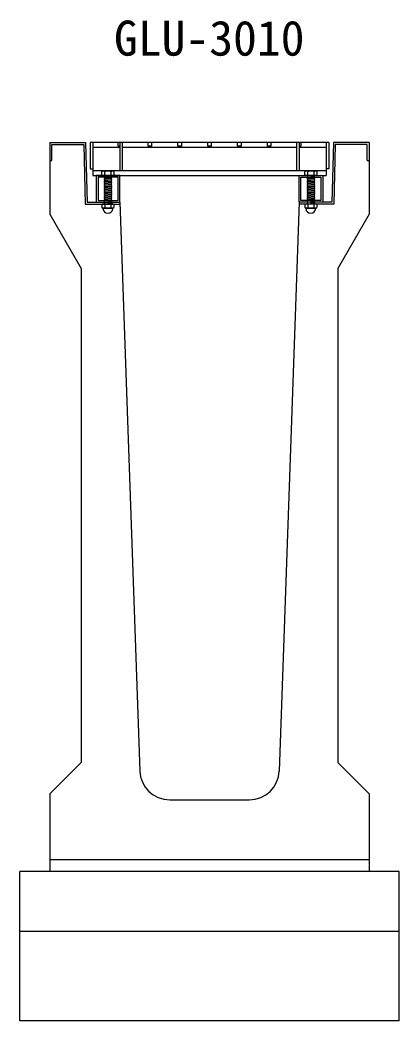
# Model space of a CAD drawing. Units: millimetres, scale not verified. Extents: x -25200 to 25200, y -8910 to 8910.
# Drawn here: x -12841 to -12206, y -1873 to -198 of the extents above; entities that cross this region are included whole.
import ezdxf
from ezdxf.enums import TextEntityAlignment as Align

# ---------------------------------------------------------------- set-up
doc = ezdxf.new("R2010")
doc.units = ezdxf.units.MM
doc.header["$LTSCALE"] = 30
doc.linetypes.add('DOTTED', pattern=[1.75, 0.25, -1.5])
for name, color, linetype, lineweight in [('0-2_HATCH', 6, 'Continuous', 25), ('0-5_OUTLINE', 3, 'Continuous', 25), ('0-7_TXT', 7, 'Continuous', 25)]:
    doc.layers.add(name, color=color, linetype=linetype, lineweight=lineweight)
doc.styles.add('ＭＳ ゴシック', font='')
doc.styles.get('ＭＳ ゴシック').set_extended_font_data('MS Gothic')

msp = doc.modelspace()

# ---------------------------------------------------------------- linework, layer by layer
at = {"layer": '0-2_HATCH'}
for p, q in [((-12734.05, -406), (-12731.55, -506)), ((-12323.43, -402.8), (-12723.43, -402.8)), ((-12718.93, -402.8), (-12718.93, -457.8)), ((-12718.93, -410.8), (-12673.93, -410.8)), ((-12673.93, -402.8), (-12673.93, -449.8)), ((-12669.43, -449.8), (-12669.43, -402.8)), ((-12669.43, -410.8), (-12377.43, -410.8)), ((-12377.43, -402.8), (-12377.43, -449.8)), ((-12372.93, -402.8), (-12372.93, -449.8)), ((-12372.93, -410.8), (-12327.93, -410.8)), ((-12327.93, -402.8), (-12327.93, -457.8)), ((-12312.81, -406), (-12315.31, -506)), ((-12259.13, -406), (-12312.81, -406)), ((-12259.13, -432.8), (-12259.13, -406)), ((-12790.93, -432.8), (-12787.73, -432.8)), ((-12259.13, -432.8), (-12255.93, -432.8)), ((-12718.93, -449.8), (-12327.93, -449.8)), ((-12701.93, -450.3), (-12703.93, -451.8)), ((-12703.93, -457.8), (-12703.93, -451.8)), ((-12703.6, -451.52), (-12701.93, -450.3)), ((-12684.93, -450.3), (-12701.93, -450.3)), ((-12698.93, -457.8), (-12698.93, -451.8)), ((-12687.93, -457.8), (-12687.93, -451.8)), ((-12683.25, -451.52), (-12684.93, -450.3)), ((-12682.93, -457.8), (-12682.93, -451.8)), ((-12361.93, -450.3), (-12363.93, -451.8)), ((-12363.93, -457.8), (-12363.93, -451.8)), ((-12363.6, -451.52), (-12361.93, -450.3)), ((-12344.93, -450.3), (-12361.93, -450.3)), ((-12358.93, -457.8), (-12358.93, -451.8)), ((-12347.93, -457.8), (-12347.93, -451.8)), ((-12343.25, -451.52), (-12344.93, -450.3)), ((-12342.93, -457.8), (-12342.93, -451.8)), ((-12718.93, -457.8), (-12327.93, -457.8)), ((-12682.93, -457.8), (-12703.93, -457.8)), ((-12699.93, -457.8), (-12686.93, -457.8)), ((-12699.93, -458.8), (-12698.93, -457.8)), ((-12698.93, -459.8), (-12699.93, -458.8)), ((-12699.93, -460.8), (-12698.93, -459.8)), ((-12698.93, -461.8), (-12699.93, -460.8)), ((-12699.93, -462.8), (-12698.93, -461.8)), ((-12686.93, -461.8), (-12699.93, -462.8)), ((-12698.93, -463.8), (-12699.93, -462.8)), ((-12699.93, -464.8), (-12698.93, -463.8)), ((-12686.93, -463.8), (-12699.93, -464.8)), ((-12698.93, -465.8), (-12699.93, -464.8)), ((-12699.93, -466.8), (-12698.93, -465.8)), ((-12686.93, -465.8), (-12699.93, -466.8)), ((-12698.93, -467.8), (-12699.93, -466.8)), ((-12699.93, -468.8), (-12698.93, -467.8)), ((-12686.93, -467.8), (-12699.93, -468.8)), ((-12698.93, -469.8), (-12699.93, -468.8)), ((-12687.93, -458.8), (-12686.93, -457.8)), ((-12686.93, -459.8), (-12687.93, -458.8)), ((-12687.93, -462.8), (-12686.93, -461.8)), ((-12686.93, -463.8), (-12687.93, -462.8)), ((-12687.93, -464.8), (-12686.93, -463.8)), ((-12686.93, -465.8), (-12687.93, -464.8)), ((-12687.93, -466.8), (-12686.93, -465.8)), ((-12686.93, -467.8), (-12687.93, -466.8)), ((-12342.93, -457.8), (-12363.93, -457.8)), ((-12359.93, -457.8), (-12346.93, -457.8)), ((-12359.93, -458.8), (-12358.93, -457.8)), ((-12358.93, -459.8), (-12359.93, -458.8)), ((-12359.93, -460.8), (-12358.93, -459.8)), ((-12358.93, -461.8), (-12359.93, -460.8)), ((-12359.93, -462.8), (-12358.93, -461.8)), ((-12346.93, -461.8), (-12359.93, -462.8)), ((-12358.93, -463.8), (-12359.93, -462.8)), ((-12359.93, -464.8), (-12358.93, -463.8)), ((-12346.93, -463.8), (-12359.93, -464.8)), ((-12358.93, -465.8), (-12359.93, -464.8)), ((-12359.93, -466.8), (-12358.93, -465.8)), ((-12346.93, -465.8), (-12359.93, -466.8)), ((-12358.93, -467.8), (-12359.93, -466.8)), ((-12359.93, -468.8), (-12358.93, -467.8)), ((-12346.93, -467.8), (-12359.93, -468.8)), ((-12358.93, -469.8), (-12359.93, -468.8)), ((-12347.93, -458.8), (-12346.93, -457.8)), ((-12346.93, -459.8), (-12347.93, -458.8)), ((-12347.93, -462.8), (-12346.93, -461.8)), ((-12346.93, -463.8), (-12347.93, -462.8)), ((-12347.93, -464.8), (-12346.93, -463.8)), ((-12346.93, -465.8), (-12347.93, -464.8)), ((-12347.93, -466.8), (-12346.93, -465.8)), ((-12346.93, -467.8), (-12347.93, -466.8)), ((-12686.93, -469.8), (-12699.93, -470.8)), ((-12699.93, -470.8), (-12698.93, -469.8)), ((-12686.93, -471.8), (-12699.93, -472.8)), ((-12698.93, -473.8), (-12699.93, -472.8)), ((-12686.93, -473.8), (-12699.93, -474.8)), ((-12699.93, -474.8), (-12698.93, -473.8)), ((-12698.93, -475.8), (-12699.93, -474.8)), ((-12686.93, -475.8), (-12699.93, -476.8)), ((-12699.93, -476.8), (-12698.93, -475.8)), ((-12698.93, -477.8), (-12699.93, -476.8)), ((-12686.93, -477.8), (-12699.93, -478.8)), ((-12699.93, -478.8), (-12698.93, -477.8)), ((-12698.93, -479.8), (-12699.93, -478.8)), ((-12686.93, -479.8), (-12699.93, -480.8)), ((-12699.93, -480.8), (-12698.93, -479.8)), ((-12698.93, -481.8), (-12699.93, -480.8)), ((-12686.93, -481.8), (-12699.93, -482.8)), ((-12699.93, -482.8), (-12698.93, -481.8)), ((-12698.93, -483.8), (-12699.93, -482.8)), ((-12686.93, -483.8), (-12699.93, -484.8)), ((-12699.93, -484.8), (-12698.93, -483.8)), ((-12698.93, -485.8), (-12699.93, -484.8)), ((-12687.93, -470.8), (-12686.93, -469.8)), ((-12686.93, -471.8), (-12687.93, -470.8)), ((-12687.93, -472.8), (-12686.93, -471.8)), ((-12686.93, -473.8), (-12687.93, -472.8)), ((-12687.93, -474.8), (-12686.93, -473.8)), ((-12687.93, -474.8), (-12686.93, -475.8)), ((-12687.93, -476.8), (-12686.93, -475.8)), ((-12687.93, -476.8), (-12686.93, -477.8)), ((-12687.93, -478.8), (-12686.93, -477.8)), ((-12687.93, -478.8), (-12686.93, -479.8)), ((-12687.93, -480.8), (-12686.93, -479.8)), ((-12687.93, -480.8), (-12686.93, -481.8)), ((-12687.93, -482.8), (-12686.93, -481.8)), ((-12687.93, -482.8), (-12686.93, -483.8)), ((-12687.93, -484.8), (-12686.93, -483.8)), ((-12687.93, -484.8), (-12686.93, -485.8)), ((-12346.93, -469.8), (-12359.93, -470.8)), ((-12359.93, -470.8), (-12358.93, -469.8)), ((-12346.93, -471.8), (-12359.93, -472.8)), ((-12358.93, -473.8), (-12359.93, -472.8)), ((-12346.93, -473.8), (-12359.93, -474.8)), ((-12359.93, -474.8), (-12358.93, -473.8)), ((-12358.93, -475.8), (-12359.93, -474.8)), ((-12346.93, -475.8), (-12359.93, -476.8)), ((-12359.93, -476.8), (-12358.93, -475.8)), ((-12358.93, -477.8), (-12359.93, -476.8)), ((-12346.93, -477.8), (-12359.93, -478.8)), ((-12359.93, -478.8), (-12358.93, -477.8)), ((-12358.93, -479.8), (-12359.93, -478.8)), ((-12346.93, -479.8), (-12359.93, -480.8)), ((-12359.93, -480.8), (-12358.93, -479.8)), ((-12358.93, -481.8), (-12359.93, -480.8)), ((-12346.93, -481.8), (-12359.93, -482.8)), ((-12359.93, -482.8), (-12358.93, -481.8)), ((-12358.93, -483.8), (-12359.93, -482.8)), ((-12346.93, -483.8), (-12359.93, -484.8)), ((-12359.93, -484.8), (-12358.93, -483.8)), ((-12358.93, -485.8), (-12359.93, -484.8)), ((-12347.93, -470.8), (-12346.93, -469.8)), ((-12346.93, -471.8), (-12347.93, -470.8)), ((-12347.93, -472.8), (-12346.93, -471.8)), ((-12346.93, -473.8), (-12347.93, -472.8)), ((-12347.93, -474.8), (-12346.93, -473.8)), ((-12347.93, -474.8), (-12346.93, -475.8)), ((-12347.93, -476.8), (-12346.93, -475.8)), ((-12347.93, -476.8), (-12346.93, -477.8)), ((-12347.93, -478.8), (-12346.93, -477.8)), ((-12347.93, -478.8), (-12346.93, -479.8)), ((-12347.93, -480.8), (-12346.93, -479.8)), ((-12347.93, -480.8), (-12346.93, -481.8)), ((-12347.93, -482.8), (-12346.93, -481.8)), ((-12347.93, -482.8), (-12346.93, -483.8)), ((-12347.93, -484.8), (-12346.93, -483.8)), ((-12347.93, -484.8), (-12346.93, -485.8)), ((-12686.93, -485.8), (-12699.93, -486.8)), ((-12699.93, -486.8), (-12698.93, -485.8)), ((-12698.93, -487.8), (-12699.93, -486.8)), ((-12686.93, -487.8), (-12699.93, -488.8)), ((-12699.93, -488.8), (-12698.93, -487.8)), ((-12698.93, -489.8), (-12699.93, -488.8)), ((-12686.93, -489.8), (-12699.93, -490.8)), ((-12699.93, -490.8), (-12698.93, -489.8)), ((-12698.93, -491.8), (-12699.93, -490.8)), ((-12686.93, -491.8), (-12699.93, -492.8)), ((-12699.93, -492.8), (-12698.93, -491.8)), ((-12698.93, -493.8), (-12699.93, -492.8)), ((-12686.93, -493.8), (-12699.93, -494.8)), ((-12699.93, -494.8), (-12698.93, -493.8)), ((-12698.93, -495.8), (-12699.93, -494.8)), ((-12686.93, -495.8), (-12699.93, -496.8)), ((-12699.93, -496.8), (-12698.93, -495.8)), ((-12698.93, -497.8), (-12699.93, -496.8)), ((-12686.93, -497.8), (-12699.93, -498.8)), ((-12699.93, -498.8), (-12698.93, -497.8)), ((-12698.93, -499.8), (-12699.93, -498.8)), ((-12699.93, -500.8), (-12698.93, -499.8)), ((-12698.93, -501.8), (-12699.93, -500.8)), ((-12699.93, -502.8), (-12698.93, -501.8)), ((-12687.93, -486.8), (-12686.93, -485.8)), ((-12687.93, -486.8), (-12686.93, -487.8)), ((-12687.93, -488.8), (-12686.93, -487.8)), ((-12687.93, -488.8), (-12686.93, -489.8)), ((-12687.93, -490.8), (-12686.93, -489.8)), ((-12687.93, -490.8), (-12686.93, -491.8)), ((-12687.93, -492.8), (-12686.93, -491.8)), ((-12687.93, -492.8), (-12686.93, -493.8)), ((-12687.93, -494.8), (-12686.93, -493.8)), ((-12687.93, -494.8), (-12686.93, -495.8)), ((-12687.93, -496.8), (-12686.93, -495.8)), ((-12687.93, -496.8), (-12686.93, -497.8)), ((-12687.93, -498.8), (-12686.93, -497.8)), ((-12687.93, -498.8), (-12686.93, -499.8)), ((-12687.93, -500.8), (-12686.93, -499.8)), ((-12687.93, -500.8), (-12686.93, -501.8)), ((-12687.93, -502.8), (-12686.93, -501.8)), ((-12346.93, -485.8), (-12359.93, -486.8)), ((-12359.93, -486.8), (-12358.93, -485.8)), ((-12358.93, -487.8), (-12359.93, -486.8)), ((-12346.93, -487.8), (-12359.93, -488.8)), ((-12359.93, -488.8), (-12358.93, -487.8)), ((-12358.93, -489.8), (-12359.93, -488.8)), ((-12346.93, -489.8), (-12359.93, -490.8)), ((-12359.93, -490.8), (-12358.93, -489.8)), ((-12358.93, -491.8), (-12359.93, -490.8)), ((-12346.93, -491.8), (-12359.93, -492.8)), ((-12359.93, -492.8), (-12358.93, -491.8)), ((-12358.93, -493.8), (-12359.93, -492.8)), ((-12346.93, -493.8), (-12359.93, -494.8)), ((-12359.93, -494.8), (-12358.93, -493.8)), ((-12358.93, -495.8), (-12359.93, -494.8)), ((-12346.93, -495.8), (-12359.93, -496.8)), ((-12359.93, -496.8), (-12358.93, -495.8)), ((-12358.93, -497.8), (-12359.93, -496.8)), ((-12346.93, -497.8), (-12359.93, -498.8)), ((-12359.93, -498.8), (-12358.93, -497.8)), ((-12358.93, -499.8), (-12359.93, -498.8)), ((-12359.93, -500.8), (-12358.93, -499.8)), ((-12358.93, -501.8), (-12359.93, -500.8)), ((-12359.93, -502.8), (-12358.93, -501.8)), ((-12347.93, -486.8), (-12346.93, -485.8)), ((-12347.93, -486.8), (-12346.93, -487.8)), ((-12347.93, -488.8), (-12346.93, -487.8)), ((-12347.93, -488.8), (-12346.93, -489.8)), ((-12347.93, -490.8), (-12346.93, -489.8)), ((-12347.93, -490.8), (-12346.93, -491.8)), ((-12347.93, -492.8), (-12346.93, -491.8)), ((-12347.93, -492.8), (-12346.93, -493.8)), ((-12347.93, -494.8), (-12346.93, -493.8)), ((-12347.93, -494.8), (-12346.93, -495.8)), ((-12347.93, -496.8), (-12346.93, -495.8)), ((-12347.93, -496.8), (-12346.93, -497.8)), ((-12347.93, -498.8), (-12346.93, -497.8)), ((-12347.93, -498.8), (-12346.93, -499.8)), ((-12347.93, -500.8), (-12346.93, -499.8)), ((-12347.93, -500.8), (-12346.93, -501.8)), ((-12347.93, -502.8), (-12346.93, -501.8)), ((-12731.55, -506), (-12673.32, -506)), ((-12703.07, -506.02), (-12703.93, -506.67)), ((-12703.93, -506.67), (-12703.93, -511.85)), ((-12702.24, -512.82), (-12703.93, -511.85)), ((-12684.38, -506.02), (-12703.07, -506.02)), ((-12702.24, -513.15), (-12702.24, -512.82)), ((-12685.21, -512.82), (-12702.24, -512.82)), ((-12685.21, -513.15), (-12702.24, -513.15)), ((-12698.93, -503.79), (-12699.93, -502.79)), ((-12699.93, -504.8), (-12698.93, -503.8)), ((-12698.93, -505.79), (-12699.93, -504.79)), ((-12699.15, -506.02), (-12698.93, -505.8)), ((-12698.83, -506.67), (-12698.83, -511.85)), ((-12688.62, -506.67), (-12688.62, -511.85)), ((-12687.93, -502.8), (-12686.93, -503.8)), ((-12687.93, -504.79), (-12686.93, -503.79)), ((-12687.93, -504.79), (-12686.93, -505.8)), ((-12687.15, -506.02), (-12686.93, -505.8)), ((-12685.21, -512.82), (-12683.52, -511.85)), ((-12685.21, -513.15), (-12685.21, -512.82)), ((-12684.38, -506.02), (-12683.52, -506.67)), ((-12683.52, -506.67), (-12683.52, -511.85)), ((-12315.31, -506), (-12373.54, -506)), ((-12363.07, -506.02), (-12363.93, -506.67)), ((-12363.93, -506.67), (-12363.93, -511.85)), ((-12362.24, -512.82), (-12363.93, -511.85)), ((-12344.38, -506.02), (-12363.07, -506.02)), ((-12362.24, -513.15), (-12362.24, -512.82)), ((-12345.21, -512.82), (-12362.24, -512.82)), ((-12345.21, -513.15), (-12362.24, -513.15)), ((-12358.93, -503.79), (-12359.93, -502.79)), ((-12359.93, -504.8), (-12358.93, -503.8)), ((-12358.93, -505.79), (-12359.93, -504.79)), ((-12359.15, -506.02), (-12358.93, -505.8)), ((-12358.83, -506.67), (-12358.83, -511.85)), ((-12348.62, -506.67), (-12348.62, -511.85)), ((-12347.93, -502.8), (-12346.93, -503.8)), ((-12347.93, -504.79), (-12346.93, -503.79)), ((-12347.93, -504.79), (-12346.93, -505.8)), ((-12347.15, -506.02), (-12346.93, -505.8)), ((-12345.21, -512.82), (-12343.52, -511.85)), ((-12345.21, -513.15), (-12345.21, -512.82)), ((-12344.38, -506.02), (-12343.52, -506.67)), ((-12343.52, -506.67), (-12343.52, -511.85))]:
    msp.add_line(p, q, dxfattribs=at)
at = {"layer": '0-2_HATCH', "linetype": 'DOTTED'}
for p, q in [((-12686.93, -457.8), (-12699.93, -458.8)), ((-12686.93, -459.8), (-12699.93, -460.8)), ((-12346.93, -457.8), (-12359.93, -458.8)), ((-12346.93, -459.8), (-12359.93, -460.8)), ((-12686.93, -499.8), (-12699.93, -500.8)), ((-12686.93, -501.8), (-12699.93, -502.8)), ((-12346.93, -499.8), (-12359.93, -500.8)), ((-12346.93, -501.8), (-12359.93, -502.8)), ((-12686.93, -503.8), (-12699.93, -504.8)), ((-12346.93, -503.8), (-12359.93, -504.8))]:
    msp.add_line(p, q, dxfattribs=at)
at = {"layer": '0-2_HATCH'}
for points in [[(-12787.73, -432.8), (-12787.73, -406), (-12734.05, -406)], [(-12723.43, -402.8), (-12723.43, -446.8), (-12718.93, -446.8)], [(-12673.93, -408.8), (-12676.43, -408.8), (-12676.43, -402.8)], [(-12620.43, -402.8), (-12620.43, -408.8), (-12626.43, -408.8), (-12626.43, -402.8)], [(-12570.43, -402.8), (-12570.43, -408.8), (-12576.43, -408.8), (-12576.43, -402.8)], [(-12520.43, -402.8), (-12520.43, -408.8), (-12526.43, -408.8), (-12526.43, -402.8)], [(-12470.43, -402.8), (-12470.43, -408.8), (-12476.43, -408.8), (-12476.43, -402.8)], [(-12420.43, -402.8), (-12420.43, -408.8), (-12426.43, -408.8), (-12426.43, -402.8)], [(-12370.43, -402.8), (-12370.43, -408.8), (-12372.93, -408.8)], [(-12323.43, -402.8), (-12323.43, -446.8), (-12327.93, -446.8)], [(-12686.93, -461.8), (-12687.93, -460.8), (-12686.93, -459.8)], [(-12686.93, -469.8), (-12687.93, -468.8), (-12686.93, -467.8)], [(-12346.93, -461.8), (-12347.93, -460.8), (-12346.93, -459.8)], [(-12346.93, -469.8), (-12347.93, -468.8), (-12346.93, -467.8)], [(-12699.93, -472.8), (-12698.93, -471.8), (-12699.93, -470.8)], [(-12359.93, -472.8), (-12358.93, -471.8), (-12359.93, -470.8)]]:
    msp.add_lwpolyline(points, dxfattribs=at)
for points in [[(-12713.43, -457.8), (-12713.43, -502.8), (-12673.43, -502.8), (-12673.43, -457.8)], [(-12710.23, -461), (-12710.23, -499.6), (-12676.63, -499.6), (-12676.63, -461)], [(-12333.43, -457.8), (-12333.43, -502.8), (-12373.43, -502.8), (-12373.43, -457.8)], [(-12336.63, -461), (-12336.63, -499.6), (-12370.23, -499.6), (-12370.23, -461)]]:
    msp.add_lwpolyline(points, close=True, dxfattribs=at)
for centre, radius, start, end in [((-12701.43, -454.42), 3.62, 46.39563, 133.60437), ((-12693.43, -466.42), 15.62, 69.39075, 110.60925), ((-12685.43, -454.42), 3.62, 46.39563, 133.60437), ((-12361.43, -454.42), 3.62, 46.39563, 133.60437), ((-12353.43, -466.42), 15.62, 69.39075, 110.60925), ((-12345.43, -454.42), 3.62, 46.39563, 133.60437), ((-12701.38, -511.36), 5.35, 61.49832, 118.50684), ((-12701.38, -507.15), 5.35, 241.49843, 298.50089), ((-12693.72, -513.15), 8.19, 180, 359.99995), ((-12693.72, -526.43), 20.42, 75.52621, 104.47362), ((-12693.72, -492.08), 20.42, 255.52638, 284.47374), ((-12686.07, -511.36), 5.35, 61.49231, 118.50169), ((-12686.07, -507.15), 5.35, 241.49989, 298.5), ((-12361.38, -511.36), 5.35, 61.49832, 118.50684), ((-12361.38, -507.15), 5.35, 241.49843, 298.50089), ((-12353.72, -513.15), 8.19, 180, 359.99995), ((-12353.72, -526.43), 20.42, 75.52621, 104.47362), ((-12353.72, -492.08), 20.42, 255.52638, 284.47374), ((-12346.07, -511.36), 5.35, 61.49231, 118.50169), ((-12346.07, -507.15), 5.35, 241.49989, 298.5)]:
    msp.add_arc(centre, radius, start, end, dxfattribs=at)
at = {"layer": '0-5_OUTLINE'}
for p, q in [((-12790.93, -402.8), (-12730.93, -402.8)), ((-12790.93, -402.8), (-12790.93, -522.8)), ((-12730.93, -402.8), (-12728.43, -502.8)), ((-12315.93, -402.8), (-12318.43, -502.8)), ((-12255.93, -402.8), (-12315.93, -402.8)), ((-12255.93, -402.8), (-12255.93, -522.8)), ((-12373.43, -502.8), (-12406.74, -1454.55)), ((-12318.43, -502.8), (-12373.43, -502.8)), ((-12790.93, -522.8), (-12738.43, -613.8)), ((-12255.93, -522.8), (-12308.43, -613.8)), ((-12738.43, -613.8), (-12738.43, -1440.3)), ((-12308.43, -613.8), (-12308.43, -1440.3)), ((-12790.93, -1492.8), (-12738.43, -1440.3)), ((-12255.93, -1492.8), (-12308.43, -1440.3)), ((-12790.93, -1492.8), (-12790.93, -1622.8)), ((-12590.15, -1502.8), (-12456.71, -1502.8)), ((-12255.93, -1492.8), (-12255.93, -1622.8)), ((-12790.93, -1602.8), (-12255.93, -1602.8)), ((-12205.93, -1622.8), (-12840.93, -1622.8)), ((-12205.93, -1872.8), (-12205.93, -1622.8)), ((-12205.93, -1722.8), (-12840.93, -1722.8))]:
    msp.add_line(p, q, dxfattribs=at)
for points in [[(-12728.43, -502.8), (-12673.43, -502.8), (-12640.12, -1454.55)], [(-12205.93, -1872.8), (-12840.93, -1872.8), (-12840.93, -1622.8)]]:
    msp.add_lwpolyline(points, dxfattribs=at)
for centre, start, end in [((-12590.15, -1452.8), 182.00453, 270), ((-12456.71, -1452.8), 270, 357.99545)]:
    msp.add_arc(centre, 50, start, end, dxfattribs=at)

# ---------------------------------------------------------------- texts
at = {"layer": '0-7_TXT', "style": 'ＭＳ ゴシック'}
msp.add_text('GLU-3010', height=58.65, dxfattribs=at).set_placement((-12683.43, -275.07), align=Align.BOTTOM_LEFT)

doc.saveas('drawing.dxf')
